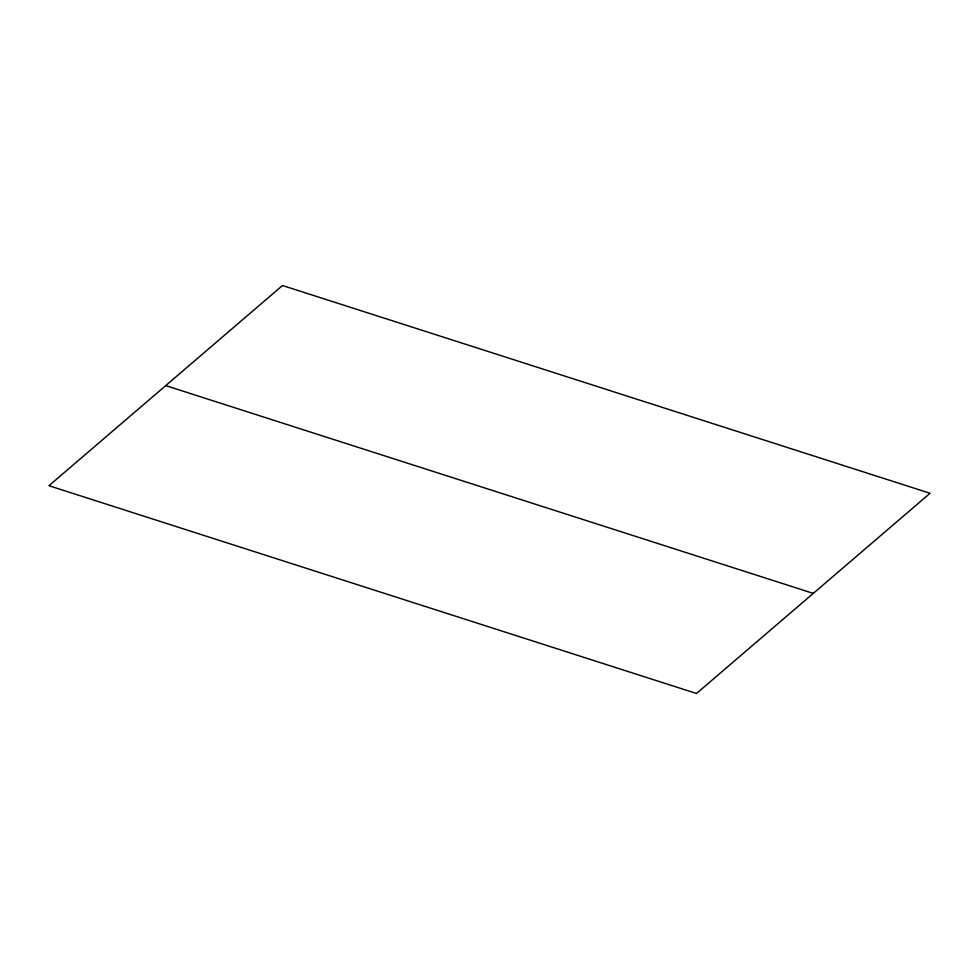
<?xml version="1.0" encoding="UTF-8"?>
<svg xmlns="http://www.w3.org/2000/svg" width="979" height="979" viewBox="0 0 979 979"><rect width="100%" height="100%" fill="white"/><g stroke="black" fill="none" stroke-linecap="round" stroke-linejoin="round"><path stroke-width="1.47" d="M165.732 385.616L813.268 593.384M282.503 285.513L48.95 485.719L696.497 693.487L930.05 493.281L282.503 285.513"/></g></svg>
